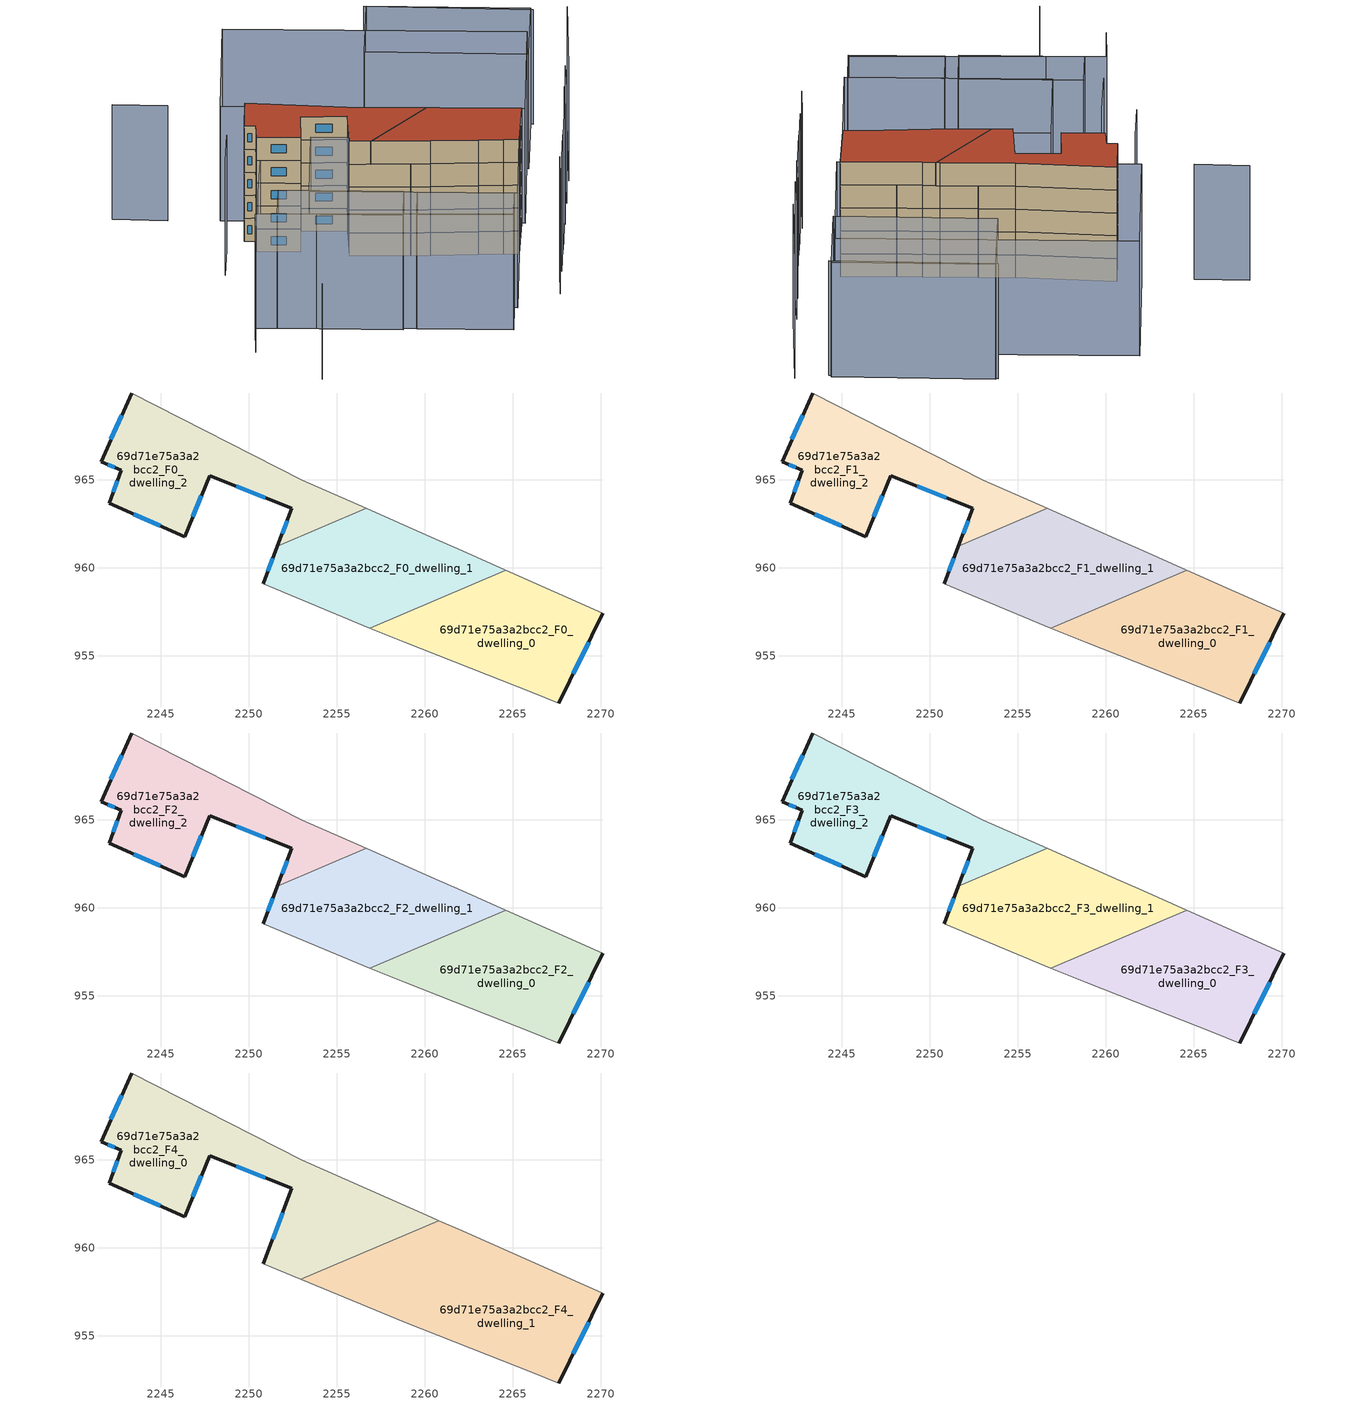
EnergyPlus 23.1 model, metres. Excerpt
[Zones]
69d71e75a3a2bcc2_F0_dwelling_0
 floor ground (EU_floor_Construction): 2270.12,957.42 2267.62,952.33 2266.08,952.92 2263.55,953.92 2258.86,955.76 2256.89,956.58 2264.6,959.87 z0
 wall outside (EU_wall_Construction): 2267.62,952.33 2270.12,957.42 z0:3
 wall adiabatic (EU_wall_Construction): 2256.89,956.58 2258.86,955.76 2263.55,953.92 2266.08,952.92 2267.62,952.33 / 2270.12,957.42 2264.6,959.87 z0:3
 wall to 69d71e75a3a2bcc2_F0_dwelling_1 (EU_wall_Construction): 2264.6,959.87 2256.89,956.58 z0:3
 window (EU_Window_Construction): 2268.44,953.98 2269.31,955.77 z0.98:2.02
69d71e75a3a2bcc2_F0_dwelling_1
 floor ground (EU_floor_Construction): 2262.12,960.96 2264.6,959.87 2256.89,956.58 2250.82,959.11 2251.63,961.23 2256.68,963.38 2260.37,961.75 z0
 wall outside (EU_wall_Construction): 2251.63,961.23 2250.82,959.11 z0:3
 wall adiabatic (EU_wall_Construction): 2250.82,959.11 2256.89,956.58 / 2264.6,959.87 2262.12,960.96 2260.37,961.75 2256.68,963.38 z0:3
 wall to 69d71e75a3a2bcc2_F0_dwelling_2 (EU_wall_Construction): 2256.68,963.38 2251.63,961.23 z0:3
 window (EU_Window_Construction): 2251.37,960.54 2251.09,959.8 z0.98:2.02
69d71e75a3a2bcc2_F0_dwelling_2
 floor ground (EU_floor_Construction): 2253.05,964.99 2256.68,963.38 2251.63,961.23 2252.45,963.39 2247.78,965.24 2246.35,961.76 2242.08,963.68 2242.76,965.55 2241.61,966.03 2243.34,969.93 z0
 wall outside (EU_wall_Construction): 2243.34,969.93 2241.61,966.03 2242.76,965.55 2242.08,963.68 2246.35,961.76 2247.78,965.24 2252.45,963.39 2251.63,961.23 z0:3
 wall adiabatic (EU_wall_Construction): 2256.68,963.38 2253.05,964.99 2243.34,969.93 z0:3
 window (EU_Window_Construction): 2246.82,962.89 2247.32,964.11 / 2243.47,963.06 2244.97,962.39 / 2242.54,964.95 2242.31,964.29 / 2241.99,965.87 2242.39,965.71 / 2242.78,968.66 2242.18,967.3 / 2252.19,962.69 2251.9,961.93 / 2249.3,964.64 2250.94,963.99 z0.98:2.02
69d71e75a3a2bcc2_F1_dwelling_0
 floor to 69d71e75a3a2bcc2_F0_dwelling_0 (EU_floor_Construction): 2270.12,957.42 2267.62,952.33 2266.08,952.92 2263.55,953.92 2258.86,955.76 2256.89,956.58 2264.6,959.87 z3
 wall outside (EU_wall_Construction): 2267.62,952.33 2270.12,957.42 z3:6
 wall adiabatic (EU_wall_Construction): 2256.89,956.58 2258.86,955.76 2263.55,953.92 2266.08,952.92 2267.62,952.33 / 2270.12,957.42 2264.6,959.87 z3:6
 wall to 69d71e75a3a2bcc2_F1_dwelling_1 (EU_wall_Construction): 2264.6,959.87 2256.89,956.58 z3:6
 window (EU_Window_Construction): 2268.44,953.98 2269.31,955.77 z3.98:5.02
69d71e75a3a2bcc2_F1_dwelling_1
 floor to 69d71e75a3a2bcc2_F0_dwelling_1 (EU_floor_Construction): 2262.12,960.96 2264.6,959.87 2256.89,956.58 2250.82,959.11 2251.63,961.23 2256.68,963.38 2260.37,961.75 z3
 wall outside (EU_wall_Construction): 2251.63,961.23 2250.82,959.11 z3:6
 wall adiabatic (EU_wall_Construction): 2250.82,959.11 2256.89,956.58 / 2264.6,959.87 2262.12,960.96 2260.37,961.75 2256.68,963.38 z3:6
 wall to 69d71e75a3a2bcc2_F1_dwelling_2 (EU_wall_Construction): 2256.68,963.38 2251.63,961.23 z3:6
 window (EU_Window_Construction): 2251.37,960.54 2251.09,959.8 z3.98:5.02
69d71e75a3a2bcc2_F1_dwelling_2
 floor to 69d71e75a3a2bcc2_F0_dwelling_2 (EU_floor_Construction): 2253.05,964.99 2256.68,963.38 2251.63,961.23 2252.45,963.39 2247.78,965.24 2246.35,961.76 2242.08,963.68 2242.76,965.55 2241.61,966.03 2243.34,969.93 z3
 wall outside (EU_wall_Construction): 2243.34,969.93 2241.61,966.03 2242.76,965.55 2242.08,963.68 2246.35,961.76 2247.78,965.24 2252.45,963.39 2251.63,961.23 z3:6
 wall adiabatic (EU_wall_Construction): 2256.68,963.38 2253.05,964.99 2243.34,969.93 z3:6
 window (EU_Window_Construction): 2246.82,962.89 2247.32,964.11 / 2243.47,963.06 2244.97,962.39 / 2242.54,964.95 2242.31,964.29 / 2241.99,965.87 2242.39,965.71 / 2242.78,968.66 2242.18,967.3 / 2252.19,962.69 2251.9,961.93 / 2249.3,964.64 2250.94,963.99 z3.98:5.02
69d71e75a3a2bcc2_F2_dwelling_0
 floor to 69d71e75a3a2bcc2_F1_dwelling_0 (EU_floor_Construction): 2270.12,957.42 2267.62,952.33 2266.08,952.92 2263.55,953.92 2258.86,955.76 2256.89,956.58 2264.6,959.87 z6
 wall outside (EU_wall_Construction): 2267.62,952.33 2270.12,957.42 z6:9
 wall adiabatic (EU_wall_Construction): 2256.89,956.58 2258.86,955.76 2263.55,953.92 2266.08,952.92 2267.62,952.33 / 2270.12,957.42 2264.6,959.87 z6:9
 wall to 69d71e75a3a2bcc2_F2_dwelling_1 (EU_wall_Construction): 2264.6,959.87 2256.89,956.58 z6:9
 window (EU_Window_Construction): 2268.44,953.98 2269.31,955.77 z6.98:8.02
69d71e75a3a2bcc2_F2_dwelling_1
 floor to 69d71e75a3a2bcc2_F1_dwelling_1 (EU_floor_Construction): 2262.12,960.96 2264.6,959.87 2256.89,956.58 2250.82,959.11 2251.63,961.23 2256.68,963.38 2260.37,961.75 z6
 wall outside (EU_wall_Construction): 2251.63,961.23 2250.82,959.11 z6:9
 wall adiabatic (EU_wall_Construction): 2250.82,959.11 2256.89,956.58 / 2264.6,959.87 2262.12,960.96 2260.37,961.75 2256.68,963.38 z6:9
 wall to 69d71e75a3a2bcc2_F2_dwelling_2 (EU_wall_Construction): 2256.68,963.38 2251.63,961.23 z6:9
 window (EU_Window_Construction): 2251.37,960.54 2251.09,959.8 z6.98:8.02
69d71e75a3a2bcc2_F2_dwelling_2
 floor to 69d71e75a3a2bcc2_F1_dwelling_2 (EU_floor_Construction): 2253.05,964.99 2256.68,963.38 2251.63,961.23 2252.45,963.39 2247.78,965.24 2246.35,961.76 2242.08,963.68 2242.76,965.55 2241.61,966.03 2243.34,969.93 z6
 wall outside (EU_wall_Construction): 2243.34,969.93 2241.61,966.03 2242.76,965.55 2242.08,963.68 2246.35,961.76 2247.78,965.24 2252.45,963.39 2251.63,961.23 z6:9
 wall adiabatic (EU_wall_Construction): 2256.68,963.38 2253.05,964.99 2243.34,969.93 z6:9
 window (EU_Window_Construction): 2246.82,962.89 2247.32,964.11 / 2243.47,963.06 2244.97,962.39 / 2242.54,964.95 2242.31,964.29 / 2241.99,965.87 2242.39,965.71 / 2242.78,968.66 2242.18,967.3 / 2252.19,962.69 2251.9,961.93 / 2249.3,964.64 2250.94,963.99 z6.98:8.02
69d71e75a3a2bcc2_F3_dwelling_0
 floor to 69d71e75a3a2bcc2_F2_dwelling_0 (EU_floor_Construction): 2270.12,957.42 2267.62,952.33 2266.08,952.92 2263.55,953.92 2258.86,955.76 2256.89,956.58 2264.6,959.87 z9
 wall outside (EU_wall_Construction): 2267.62,952.33 2270.12,957.42 z9:12
 wall adiabatic (EU_wall_Construction): 2256.89,956.58 2258.86,955.76 2263.55,953.92 2266.08,952.92 2267.62,952.33 / 2270.12,957.42 2264.6,959.87 z9:12
 wall to 69d71e75a3a2bcc2_F3_dwelling_1 (EU_wall_Construction): 2264.6,959.87 2256.89,956.58 z9:12
 window (EU_Window_Construction): 2268.44,953.98 2269.31,955.77 z9.98:11.02
69d71e75a3a2bcc2_F3_dwelling_1
 floor to 69d71e75a3a2bcc2_F2_dwelling_1 (EU_floor_Construction): 2262.12,960.96 2264.6,959.87 2256.89,956.58 2250.82,959.11 2251.63,961.23 2256.68,963.38 2260.37,961.75 z9
 wall outside (EU_wall_Construction): 2251.63,961.23 2250.82,959.11 z9:12
 wall adiabatic (EU_wall_Construction): 2250.82,959.11 2256.89,956.58 / 2264.6,959.87 2262.12,960.96 2260.37,961.75 2256.68,963.38 z9:12
 wall to 69d71e75a3a2bcc2_F3_dwelling_2 (EU_wall_Construction): 2256.68,963.38 2251.63,961.23 z9:12
 window (EU_Window_Construction): 2251.37,960.54 2251.09,959.8 z9.98:11.02
69d71e75a3a2bcc2_F3_dwelling_2
 floor to 69d71e75a3a2bcc2_F2_dwelling_2 (EU_floor_Construction): 2253.05,964.99 2256.68,963.38 2251.63,961.23 2252.45,963.39 2247.78,965.24 2246.35,961.76 2242.08,963.68 2242.76,965.55 2241.61,966.03 2243.34,969.93 z9
 wall outside (EU_wall_Construction): 2243.34,969.93 2241.61,966.03 2242.76,965.55 2242.08,963.68 2246.35,961.76 2247.78,965.24 2252.45,963.39 2251.63,961.23 z9:12
 wall adiabatic (EU_wall_Construction): 2256.68,963.38 2253.05,964.99 2243.34,969.93 z9:12
 window (EU_Window_Construction): 2246.82,962.89 2247.32,964.11 / 2243.47,963.06 2244.97,962.39 / 2242.54,964.95 2242.31,964.29 / 2241.99,965.87 2242.39,965.71 / 2242.78,968.66 2242.18,967.3 / 2252.19,962.69 2251.9,961.93 / 2249.3,964.64 2250.94,963.99 z9.98:11.02
69d71e75a3a2bcc2_F4_dwelling_0
 floor to 69d71e75a3a2bcc2_F3_dwelling_1 (EU_floor_Construction): 2260.37,961.75 2260.8,961.55 2252.96,958.22 2250.82,959.11 2251.63,961.23 2256.68,963.38 z12
 floor to 69d71e75a3a2bcc2_F3_dwelling_2 (EU_floor_Construction): 2253.05,964.99 2256.68,963.38 2251.63,961.23 2252.45,963.39 2247.78,965.24 2246.35,961.76 2242.08,963.68 2242.76,965.55 2241.61,966.03 2243.34,969.93 z12
 wall outside (EU_wall_Construction): 2243.34,969.93 2241.61,966.03 2242.76,965.55 2242.08,963.68 2246.35,961.76 2247.78,965.24 2252.45,963.39 2250.82,959.11 z12:15
 wall adiabatic (EU_wall_Construction): 2260.8,961.55 2260.37,961.75 2253.05,964.99 2243.34,969.93 / 2250.82,959.11 2252.96,958.22 z12:15
 wall to 69d71e75a3a2bcc2_F4_dwelling_1 (EU_wall_Construction): 2252.96,958.22 2260.8,961.55 z12:15
 window (EU_Window_Construction): 2249.3,964.64 2250.94,963.99 / 2246.82,962.89 2247.32,964.11 / 2243.47,963.06 2244.97,962.39 / 2242.54,964.95 2242.31,964.29 / 2241.99,965.87 2242.39,965.71 / 2242.78,968.66 2242.18,967.3 / 2251.92,962 2251.35,960.5 z12.98:14.02
 roof outside (EU_roof_Construction): 2260.8,961.55 2260.37,961.75 2253.05,964.99 2243.34,969.93 2241.61,966.03 2242.76,965.55 2242.08,963.68 2246.35,961.76 2247.78,965.24 2252.45,963.39 2250.82,959.11 2252.96,958.22 z15
69d71e75a3a2bcc2_F4_dwelling_1
 floor to 69d71e75a3a2bcc2_F3_dwelling_0 (EU_floor_Construction): 2270.12,957.42 2267.62,952.33 2266.08,952.92 2263.55,953.92 2258.86,955.76 2256.89,956.58 2264.6,959.87 z12
 floor to 69d71e75a3a2bcc2_F3_dwelling_1 (EU_floor_Construction): 2264.6,959.87 2256.89,956.58 2252.96,958.22 2260.8,961.55 2262.12,960.96 z12
 wall outside (EU_wall_Construction): 2267.62,952.33 2270.12,957.42 z12:15
 wall adiabatic (EU_wall_Construction): 2252.96,958.22 2258.86,955.76 2263.55,953.92 2266.08,952.92 2267.62,952.33 / 2270.12,957.42 2262.12,960.96 2260.8,961.55 z12:15
 window (EU_Window_Construction): 2268.44,953.98 2269.31,955.77 z12.98:14.02
 roof outside (EU_roof_Construction): 2267.62,952.33 2270.12,957.42 2262.12,960.96 2260.8,961.55 2252.96,958.22 2258.86,955.76 2263.55,953.92 2266.08,952.92 z15
shading: 2239.32,939.47 2241.25,944.01 / 2268.79,943.88 2270.37,947.7 / 2234.7,946.75 2236.39,950.72 / 2236.39,950.72 2261.6,940.03 / 2270.57,947.62 2272.23,951.3 / 2272.28,951.21 2274.72,956.58 / 2274.31,955.43 2275.84,959.28 / 2275.98,958.92 2277.45,962.78 / 2277.77,962.66 2281.91,972.74 / 2239.3,965.26 2237.3,961.07 / 2235.63,972.68 2230.3,975.23 / 2278.39,973.62 2262,981.27 / 2240.69,959.51 2238.26,954.36 / 2253.83,947.66 2263.27,943.44 / 2263.27,943.44 2261.63,939.78 / 2261.63,939.78 2252.19,944.01 / 2252.19,944.01 2253.83,947.66 / 2240.36,953.83 2252.55,948.3 / 2252.55,948.3 2250.77,944.37 / 2250.77,944.37 2238.58,949.9 / 2238.58,949.9 2240.36,953.83 / 2263.58,943.3 2243.3,952.38 / 2243.3,952.38 2247.35,961.41 / 2247.35,961.41 2267.62,952.33 / 2267.62,952.33 2263.58,943.3 / 2240.73,970.48 2246.48,983.37 / 2246.48,983.37 2276.18,970.13 / 2276.18,970.13 2270.43,957.24 / 2270.43,957.24 2240.73,970.48 / 2258.8,973.59 2262.29,981.24 / 2262.29,981.24 2278.22,973.96 / 2278.22,973.96 2274.73,966.32 / 2274.73,966.32 2258.8,973.59 z0:15
[Building]
EU S2 Campaign: North Axis=0; Terrain=City; Solar Distribution=FullExterior
[Site:Location]
Bologna: Latitude=44.5; Longitude=11.25; Time Zone=1; Elevation=37
[SizingPeriod:WeatherFileDays]
AnnualSizingPeriod: Begin Month=1; Begin Day of Month=1; End Month=12; End Day of Month=31; Day of Week for Start Day=Monday; Use Weather File Daylight Saving Period=No; Use Weather File Rain and Snow Indicators=No
[MATERIAL]
EU_InternalMass_Material: Roughness=MediumRough; Thickness=0.1; Conductivity=1; Density=1800; Specific Heat=900; Thermal Absorptance=0.9; Solar Absorptance=0.7; Visible Absorptance=0.7
[MATERIAL:NOMASS] Roughness=MediumRough; Thermal Absorptance=0.9; Solar Absorptance=0.7; Visible Absorptance=0.7
Name | Thermal Resistance
EU_wall_NoMass | 0.905828
EU_roof_NoMass | 0.37593
EU_floor_NoMass | 0.67114
[WINDOWMATERIAL:SIMPLEGLAZINGSYSTEM]
EU_Window_SimpleGlazing: UFactor=4.52486; Solar Heat Gain Coefficient=0.85; Visible Transmittance=0.85
[CONSTRUCTION]
EU_wall_Construction: EU_wall_NoMass
EU_roof_Construction: EU_roof_NoMass
EU_floor_Construction: EU_floor_NoMass
EU_Window_Construction: EU_Window_SimpleGlazing
EU_InternalMass_Construction: EU_InternalMass_Material
[ZONE] Type=1; Multiplier=1; Ceiling Height=autocalculate; Floor Area=autocalculate; Part of Total Floor Area=Yes
Name | Volume
69d71e75a3a2bcc2_F0_dwelling_0; 69d71e75a3a2bcc2_F1_dwelling_0; 69d71e75a3a2bcc2_F2_dwelling_0; 69d71e75a3a2bcc2_F3_dwelling_0 | 154.136
69d71e75a3a2bcc2_F4_dwelling_0 | 231.196
69d71e75a3a2bcc2_F0_dwelling_1; 69d71e75a3a2bcc2_F1_dwelling_1; 69d71e75a3a2bcc2_F2_dwelling_1; 69d71e75a3a2bcc2_F3_dwelling_1 | 154.121
69d71e75a3a2bcc2_F4_dwelling_1 | 231.19
69d71e75a3a2bcc2_F0_dwelling_2 | 154.133
69d71e75a3a2bcc2_F1_dwelling_2; 69d71e75a3a2bcc2_F2_dwelling_2; 69d71e75a3a2bcc2_F3_dwelling_2 | 154.132
[INTERNALMASS] Construction=EU_InternalMass_Construction
Name | Zone or ZoneList | Surface Area
69d71e75a3a2bcc2_F0_dwelling_0_EU_InternalMass | 69d71e75a3a2bcc2_F0_dwelling_0 | 51.3785
69d71e75a3a2bcc2_F0_dwelling_1_EU_InternalMass | 69d71e75a3a2bcc2_F0_dwelling_1 | 51.3735
69d71e75a3a2bcc2_F0_dwelling_2_EU_InternalMass | 69d71e75a3a2bcc2_F0_dwelling_2 | 51.3777
69d71e75a3a2bcc2_F1_dwelling_0_EU_InternalMass | 69d71e75a3a2bcc2_F1_dwelling_0 | 51.3785
69d71e75a3a2bcc2_F1_dwelling_1_EU_InternalMass | 69d71e75a3a2bcc2_F1_dwelling_1 | 51.3735
69d71e75a3a2bcc2_F1_dwelling_2_EU_InternalMass | 69d71e75a3a2bcc2_F1_dwelling_2 | 51.3777
69d71e75a3a2bcc2_F2_dwelling_0_EU_InternalMass | 69d71e75a3a2bcc2_F2_dwelling_0 | 51.3785
69d71e75a3a2bcc2_F2_dwelling_1_EU_InternalMass | 69d71e75a3a2bcc2_F2_dwelling_1 | 51.3735
69d71e75a3a2bcc2_F2_dwelling_2_EU_InternalMass | 69d71e75a3a2bcc2_F2_dwelling_2 | 51.3777
69d71e75a3a2bcc2_F3_dwelling_0_EU_InternalMass | 69d71e75a3a2bcc2_F3_dwelling_0 | 51.3785
69d71e75a3a2bcc2_F3_dwelling_1_EU_InternalMass | 69d71e75a3a2bcc2_F3_dwelling_1 | 51.3735
69d71e75a3a2bcc2_F3_dwelling_2_EU_InternalMass | 69d71e75a3a2bcc2_F3_dwelling_2 | 51.3777
69d71e75a3a2bcc2_F4_dwelling_0_EU_InternalMass | 69d71e75a3a2bcc2_F4_dwelling_0 | 77.068
69d71e75a3a2bcc2_F4_dwelling_1_EU_InternalMass | 69d71e75a3a2bcc2_F4_dwelling_1 | 77.0647
[OTHEREQUIPMENT] Fuel Type=Electricity; Design Level Calculation Method=Watts/Area; Power per Zone Floor Area=1; Fraction Latent=0; Fraction Radiant=0; Fraction Lost=0; Carbon Dioxide Generation Rate=0; EndUse Subcategory=EU_Step8_InternalGains
Name | Zone or ZoneList or Space or SpaceList | Schedule
EU_Step8_InternalGain_69d71e75a3a2bcc2_F0_dwelling_0_f000 | 69d71e75a3a2bcc2_F0_dwelling_0 | EU_Step8_GainSchedule_69d71e75a3a2bcc2_F0_dwelling_0_f000
EU_Step8_InternalGain_69d71e75a3a2bcc2_F0_dwelling_1_f000 | 69d71e75a3a2bcc2_F0_dwelling_1 | EU_Step8_GainSchedule_69d71e75a3a2bcc2_F0_dwelling_1_f000
EU_Step8_InternalGain_69d71e75a3a2bcc2_F0_dwelling_2_f000 | 69d71e75a3a2bcc2_F0_dwelling_2 | EU_Step8_GainSchedule_69d71e75a3a2bcc2_F0_dwelling_2_f000
EU_Step8_InternalGain_69d71e75a3a2bcc2_F1_dwelling_0_f000 | 69d71e75a3a2bcc2_F1_dwelling_0 | EU_Step8_GainSchedule_69d71e75a3a2bcc2_F1_dwelling_0_f000
EU_Step8_InternalGain_69d71e75a3a2bcc2_F1_dwelling_1_f000 | 69d71e75a3a2bcc2_F1_dwelling_1 | EU_Step8_GainSchedule_69d71e75a3a2bcc2_F1_dwelling_1_f000
EU_Step8_InternalGain_69d71e75a3a2bcc2_F1_dwelling_2_f000 | 69d71e75a3a2bcc2_F1_dwelling_2 | EU_Step8_GainSchedule_69d71e75a3a2bcc2_F1_dwelling_2_f000
EU_Step8_InternalGain_69d71e75a3a2bcc2_F2_dwelling_0_f000 | 69d71e75a3a2bcc2_F2_dwelling_0 | EU_Step8_GainSchedule_69d71e75a3a2bcc2_F2_dwelling_0_f000
EU_Step8_InternalGain_69d71e75a3a2bcc2_F2_dwelling_1_f000 | 69d71e75a3a2bcc2_F2_dwelling_1 | EU_Step8_GainSchedule_69d71e75a3a2bcc2_F2_dwelling_1_f000
EU_Step8_InternalGain_69d71e75a3a2bcc2_F2_dwelling_2_f000 | 69d71e75a3a2bcc2_F2_dwelling_2 | EU_Step8_GainSchedule_69d71e75a3a2bcc2_F2_dwelling_2_f000
EU_Step8_InternalGain_69d71e75a3a2bcc2_F3_dwelling_0_f000 | 69d71e75a3a2bcc2_F3_dwelling_0 | EU_Step8_GainSchedule_69d71e75a3a2bcc2_F3_dwelling_0_f000
EU_Step8_InternalGain_69d71e75a3a2bcc2_F3_dwelling_1_f000 | 69d71e75a3a2bcc2_F3_dwelling_1 | EU_Step8_GainSchedule_69d71e75a3a2bcc2_F3_dwelling_1_f000
EU_Step8_InternalGain_69d71e75a3a2bcc2_F3_dwelling_2_f000 | 69d71e75a3a2bcc2_F3_dwelling_2 | EU_Step8_GainSchedule_69d71e75a3a2bcc2_F3_dwelling_2_f000
EU_Step8_InternalGain_69d71e75a3a2bcc2_F4_dwelling_0_f000 | 69d71e75a3a2bcc2_F4_dwelling_0 | EU_Step8_GainSchedule_69d71e75a3a2bcc2_F4_dwelling_0_f000
EU_Step8_InternalGain_69d71e75a3a2bcc2_F4_dwelling_1_f000 | 69d71e75a3a2bcc2_F4_dwelling_1 | EU_Step8_GainSchedule_69d71e75a3a2bcc2_F4_dwelling_1_f000
[ZONEVENTILATION:DESIGNFLOWRATE] Schedule=EU_AlwaysOn; Design Flow Rate Calculation Method=AirChanges/Hour; Air Changes per Hour=0.73129; Ventilation Type=Natural; Fan Pressure Rise=0; Fan Total Efficiency=1; Constant Term Coefficient=1; Temperature Term Coefficient=0; Velocity Term Coefficient=0; Velocity Squared Term Coefficient=0; Minimum Indoor Temperature=-100; Maximum Indoor Temperature=100; Delta Temperature=-100; Minimum Outdoor Temperature=-100; Maximum Outdoor Temperature=100; Maximum Wind Speed=40
Name | Zone or ZoneList or Space or SpaceList
EU_ConstantAir_69d71e75a3a2bcc2_F0_dwelling_0 | 69d71e75a3a2bcc2_F0_dwelling_0
EU_ConstantAir_69d71e75a3a2bcc2_F0_dwelling_1 | 69d71e75a3a2bcc2_F0_dwelling_1
EU_ConstantAir_69d71e75a3a2bcc2_F0_dwelling_2 | 69d71e75a3a2bcc2_F0_dwelling_2
EU_ConstantAir_69d71e75a3a2bcc2_F1_dwelling_0 | 69d71e75a3a2bcc2_F1_dwelling_0
EU_ConstantAir_69d71e75a3a2bcc2_F1_dwelling_1 | 69d71e75a3a2bcc2_F1_dwelling_1
EU_ConstantAir_69d71e75a3a2bcc2_F1_dwelling_2 | 69d71e75a3a2bcc2_F1_dwelling_2
EU_ConstantAir_69d71e75a3a2bcc2_F2_dwelling_0 | 69d71e75a3a2bcc2_F2_dwelling_0
EU_ConstantAir_69d71e75a3a2bcc2_F2_dwelling_1 | 69d71e75a3a2bcc2_F2_dwelling_1
EU_ConstantAir_69d71e75a3a2bcc2_F2_dwelling_2 | 69d71e75a3a2bcc2_F2_dwelling_2
EU_ConstantAir_69d71e75a3a2bcc2_F3_dwelling_0 | 69d71e75a3a2bcc2_F3_dwelling_0
EU_ConstantAir_69d71e75a3a2bcc2_F3_dwelling_1 | 69d71e75a3a2bcc2_F3_dwelling_1
EU_ConstantAir_69d71e75a3a2bcc2_F3_dwelling_2 | 69d71e75a3a2bcc2_F3_dwelling_2
EU_ConstantAir_69d71e75a3a2bcc2_F4_dwelling_0 | 69d71e75a3a2bcc2_F4_dwelling_0
EU_ConstantAir_69d71e75a3a2bcc2_F4_dwelling_1 | 69d71e75a3a2bcc2_F4_dwelling_1
[HVACTEMPLATE:THERMOSTAT] Constant Heating Setpoint=20; Constant Cooling Setpoint=50
EU_HeatOnly_69d71e75a3a2bcc2_F0_dwelling_0; EU_HeatOnly_69d71e75a3a2bcc2_F0_dwelling_1; EU_HeatOnly_69d71e75a3a2bcc2_F0_dwelling_2; EU_HeatOnly_69d71e75a3a2bcc2_F1_dwelling_0; EU_HeatOnly_69d71e75a3a2bcc2_F1_dwelling_1; EU_HeatOnly_69d71e75a3a2bcc2_F1_dwelling_2; EU_HeatOnly_69d71e75a3a2bcc2_F2_dwelling_0; EU_HeatOnly_69d71e75a3a2bcc2_F2_dwelling_1; EU_HeatOnly_69d71e75a3a2bcc2_F2_dwelling_2; EU_HeatOnly_69d71e75a3a2bcc2_F3_dwelling_0; EU_HeatOnly_69d71e75a3a2bcc2_F3_dwelling_1; EU_HeatOnly_69d71e75a3a2bcc2_F3_dwelling_2; EU_HeatOnly_69d71e75a3a2bcc2_F4_dwelling_0; EU_HeatOnly_69d71e75a3a2bcc2_F4_dwelling_1
[HVACTEMPLATE:ZONE:IDEALLOADSAIRSYSTEM] System Availability Schedule=EU_AlwaysOn; Maximum Heating Supply Air Temperature=50; Minimum Cooling Supply Air Temperature=13; Maximum Heating Supply Air Humidity Ratio=0.0156; Minimum Cooling Supply Air Humidity Ratio=0.0077; Heating Limit=NoLimit; Cooling Limit=NoLimit; Heating Availability Schedule=EU_AlwaysOn; Cooling Availability Schedule=EU_CoolingOff; Dehumidification Control Type=ConstantSensibleHeatRatio; Cooling Sensible Heat Ratio=0.7; Dehumidification Setpoint=60; Humidification Control Type=None; Humidification Setpoint=30; Outdoor Air Method=None; Outdoor Air Flow Rate per Person=0.00944; Outdoor Air Flow Rate per Zone Floor Area=0; Outdoor Air Flow Rate per Zone=0; Demand Controlled Ventilation Type=None; Outdoor Air Economizer Type=NoEconomizer; Heat Recovery Type=None; Sensible Heat Recovery Effectiveness=0.7; Latent Heat Recovery Effectiveness=0.65
Name | Template Thermostat
69d71e75a3a2bcc2_F0_dwelling_0 | EU_HeatOnly_69d71e75a3a2bcc2_F0_dwelling_0
69d71e75a3a2bcc2_F0_dwelling_1 | EU_HeatOnly_69d71e75a3a2bcc2_F0_dwelling_1
69d71e75a3a2bcc2_F0_dwelling_2 | EU_HeatOnly_69d71e75a3a2bcc2_F0_dwelling_2
69d71e75a3a2bcc2_F1_dwelling_0 | EU_HeatOnly_69d71e75a3a2bcc2_F1_dwelling_0
69d71e75a3a2bcc2_F1_dwelling_1 | EU_HeatOnly_69d71e75a3a2bcc2_F1_dwelling_1
69d71e75a3a2bcc2_F1_dwelling_2 | EU_HeatOnly_69d71e75a3a2bcc2_F1_dwelling_2
69d71e75a3a2bcc2_F2_dwelling_0 | EU_HeatOnly_69d71e75a3a2bcc2_F2_dwelling_0
69d71e75a3a2bcc2_F2_dwelling_1 | EU_HeatOnly_69d71e75a3a2bcc2_F2_dwelling_1
69d71e75a3a2bcc2_F2_dwelling_2 | EU_HeatOnly_69d71e75a3a2bcc2_F2_dwelling_2
69d71e75a3a2bcc2_F3_dwelling_0 | EU_HeatOnly_69d71e75a3a2bcc2_F3_dwelling_0
69d71e75a3a2bcc2_F3_dwelling_1 | EU_HeatOnly_69d71e75a3a2bcc2_F3_dwelling_1
69d71e75a3a2bcc2_F3_dwelling_2 | EU_HeatOnly_69d71e75a3a2bcc2_F3_dwelling_2
69d71e75a3a2bcc2_F4_dwelling_0 | EU_HeatOnly_69d71e75a3a2bcc2_F4_dwelling_0
69d71e75a3a2bcc2_F4_dwelling_1 | EU_HeatOnly_69d71e75a3a2bcc2_F4_dwelling_1
[SIZING:ZONE] Zone Cooling Design Supply Air Temperature Input Method=SupplyAirTemperature; Zone Cooling Design Supply Air Temperature=13; Zone Heating Design Supply Air Temperature Input Method=SupplyAirTemperature; Zone Heating Design Supply Air Temperature=50; Zone Cooling Design Supply Air Humidity Ratio=0.008; Zone Heating Design Supply Air Humidity Ratio=0.008; Cooling Design Air Flow Method=DesignDay; Cooling Design Air Flow Rate=0; Cooling Minimum Air Flow per Zone Floor Area=0.000762; Cooling Minimum Air Flow=0; Cooling Minimum Air Flow Fraction=0.2; Heating Design Air Flow Method=DesignDay; Heating Design Air Flow Rate=0; Heating Maximum Air Flow per Zone Floor Area=0.002032; Heating Maximum Air Flow=0.141576; Heating Maximum Air Flow Fraction=0.3; Account for Dedicated Outdoor Air System=No; Dedicated Outdoor Air System Control Strategy=NeutralSupplyAir; Dedicated Outdoor Air Low Setpoint Temperature for Design=autosize; Dedicated Outdoor Air High Setpoint Temperature for Design=autosize; Zone Load Sizing Method=Sensible Load Only No Latent Load; Zone Latent Cooling Design Supply Air Humidity Ratio Input Method=HumidityRatioDifference; Zone Cooling Design Supply Air Humidity Ratio Difference=0.005; Zone Latent Heating Design Supply Air Humidity Ratio Input Method=HumidityRatioDifference; Zone Humidification Design Supply Air Humidity Ratio Difference=0.005
69d71e75a3a2bcc2_F0_dwelling_0; 69d71e75a3a2bcc2_F0_dwelling_1; 69d71e75a3a2bcc2_F0_dwelling_2; 69d71e75a3a2bcc2_F1_dwelling_0; 69d71e75a3a2bcc2_F1_dwelling_1; 69d71e75a3a2bcc2_F1_dwelling_2; 69d71e75a3a2bcc2_F2_dwelling_0; 69d71e75a3a2bcc2_F2_dwelling_1; 69d71e75a3a2bcc2_F2_dwelling_2; 69d71e75a3a2bcc2_F3_dwelling_0; 69d71e75a3a2bcc2_F3_dwelling_1; 69d71e75a3a2bcc2_F3_dwelling_2; 69d71e75a3a2bcc2_F4_dwelling_0; 69d71e75a3a2bcc2_F4_dwelling_1
[SCHEDULE:CONSTANT]
Name | Hourly Value
EU_AlwaysOn | 1
EU_CoolingOff | 0
[SCHEDULE:FILE] Column Number=1; Rows to Skip at Top=0; Number of Hours of Data=8760; Column Separator=Comma; Interpolate to Timestep=No; Minutes per Item=60; Adjust Schedule for Daylight Savings=Yes
Name | File
EU_Step8_GainSchedule_69d71e75a3a2bcc2_F0_dwelling_0_f000 | ../../schedules/69d71e75a3a2bcc2/69d71e75a3a2bcc2_F0_dwelling_0_f000_gain.csv
EU_Step8_GainSchedule_69d71e75a3a2bcc2_F0_dwelling_1_f000 | ../../schedules/69d71e75a3a2bcc2/69d71e75a3a2bcc2_F0_dwelling_1_f000_gain.csv
EU_Step8_GainSchedule_69d71e75a3a2bcc2_F0_dwelling_2_f000 | ../../schedules/69d71e75a3a2bcc2/69d71e75a3a2bcc2_F0_dwelling_2_f000_gain.csv
EU_Step8_GainSchedule_69d71e75a3a2bcc2_F1_dwelling_0_f000 | ../../schedules/69d71e75a3a2bcc2/69d71e75a3a2bcc2_F1_dwelling_0_f000_gain.csv
EU_Step8_GainSchedule_69d71e75a3a2bcc2_F1_dwelling_1_f000 | ../../schedules/69d71e75a3a2bcc2/69d71e75a3a2bcc2_F1_dwelling_1_f000_gain.csv
EU_Step8_GainSchedule_69d71e75a3a2bcc2_F1_dwelling_2_f000 | ../../schedules/69d71e75a3a2bcc2/69d71e75a3a2bcc2_F1_dwelling_2_f000_gain.csv
EU_Step8_GainSchedule_69d71e75a3a2bcc2_F2_dwelling_0_f000 | ../../schedules/69d71e75a3a2bcc2/69d71e75a3a2bcc2_F2_dwelling_0_f000_gain.csv
EU_Step8_GainSchedule_69d71e75a3a2bcc2_F2_dwelling_1_f000 | ../../schedules/69d71e75a3a2bcc2/69d71e75a3a2bcc2_F2_dwelling_1_f000_gain.csv
EU_Step8_GainSchedule_69d71e75a3a2bcc2_F2_dwelling_2_f000 | ../../schedules/69d71e75a3a2bcc2/69d71e75a3a2bcc2_F2_dwelling_2_f000_gain.csv
EU_Step8_GainSchedule_69d71e75a3a2bcc2_F3_dwelling_0_f000 | ../../schedules/69d71e75a3a2bcc2/69d71e75a3a2bcc2_F3_dwelling_0_f000_gain.csv
EU_Step8_GainSchedule_69d71e75a3a2bcc2_F3_dwelling_1_f000 | ../../schedules/69d71e75a3a2bcc2/69d71e75a3a2bcc2_F3_dwelling_1_f000_gain.csv
EU_Step8_GainSchedule_69d71e75a3a2bcc2_F3_dwelling_2_f000 | ../../schedules/69d71e75a3a2bcc2/69d71e75a3a2bcc2_F3_dwelling_2_f000_gain.csv
EU_Step8_GainSchedule_69d71e75a3a2bcc2_F4_dwelling_0_f000 | ../../schedules/69d71e75a3a2bcc2/69d71e75a3a2bcc2_F4_dwelling_0_f000_gain.csv
EU_Step8_GainSchedule_69d71e75a3a2bcc2_F4_dwelling_1_f000 | ../../schedules/69d71e75a3a2bcc2/69d71e75a3a2bcc2_F4_dwelling_1_f000_gain.csv
